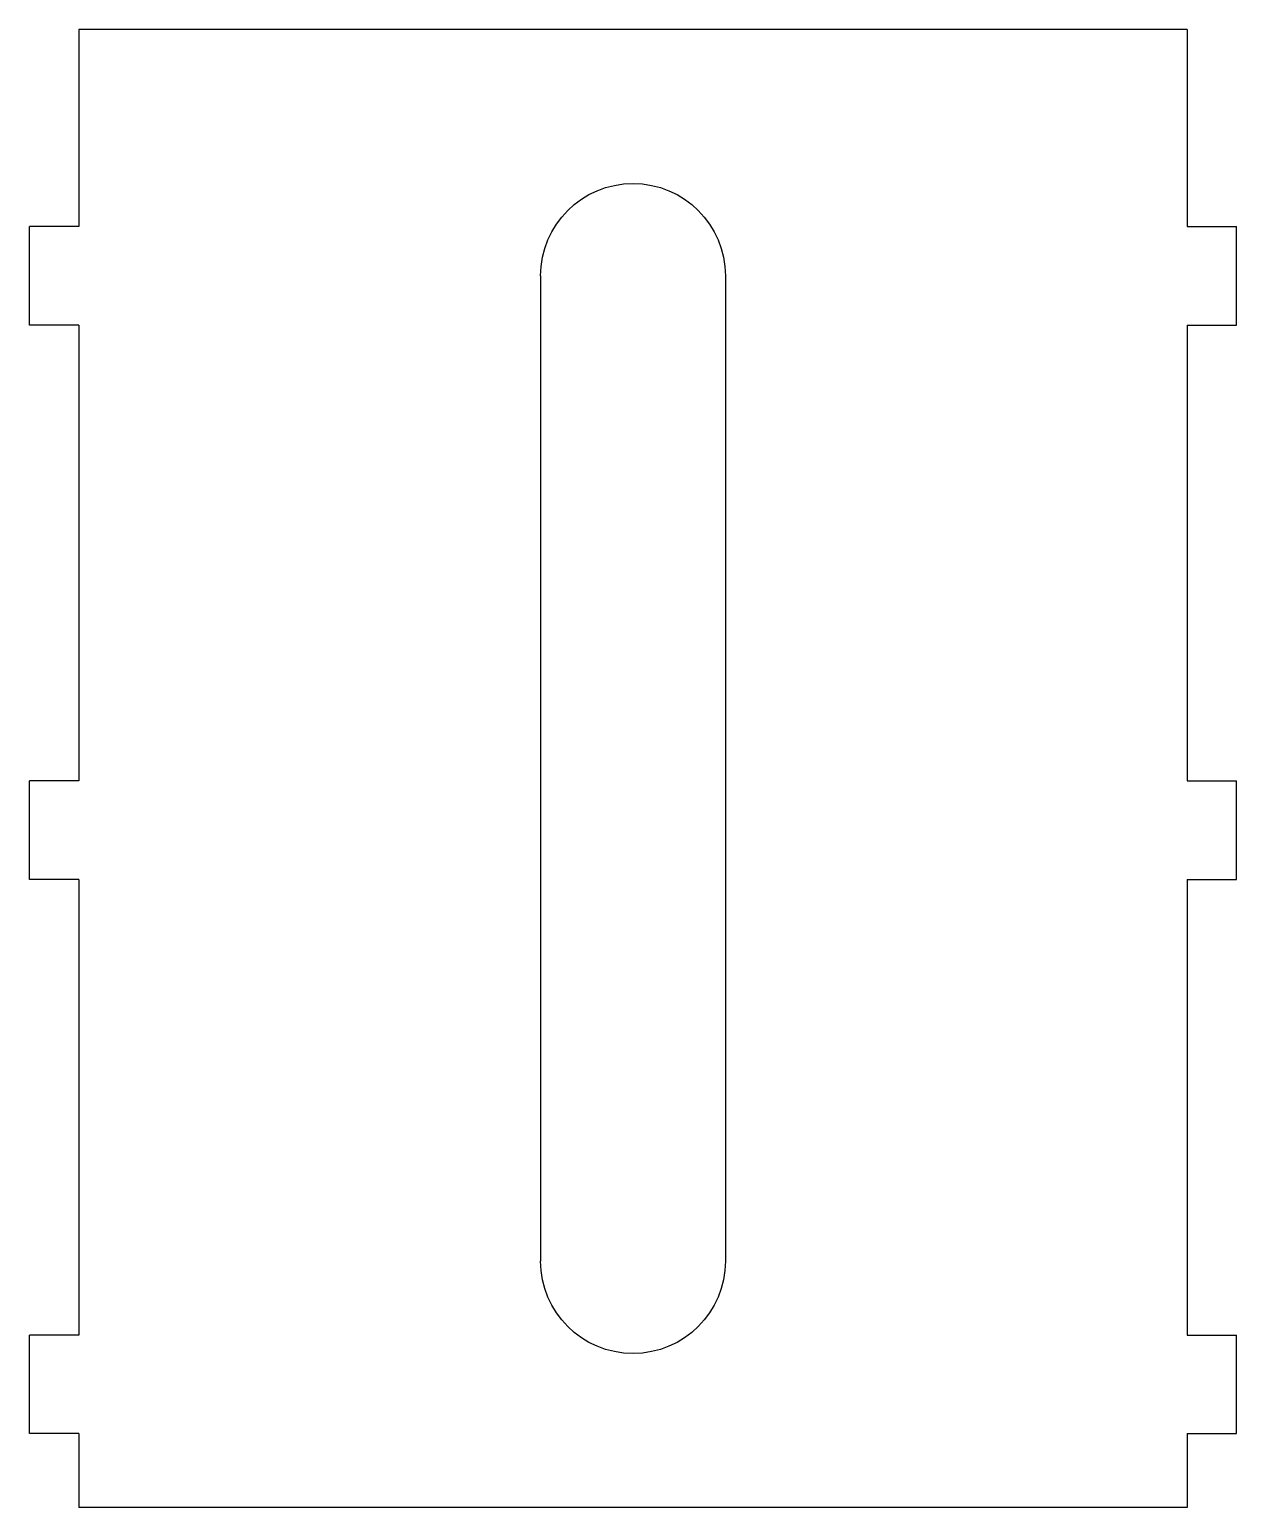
# Model space of a CAD drawing. Extents: x -2.45 to 2.45, y -3 to 3.
import ezdxf

# ---------------------------------------------------------------- set-up
doc = ezdxf.new("R2010")
doc.units = 0
doc.header["$MEASUREMENT"] = 0
doc.layers.add('VISIBLE', color=7, linetype='CONTINUOUS')

msp = doc.modelspace()

# ---------------------------------------------------------------- linework, layer by layer
at = {"layer": 'VISIBLE'}
for p, q in [((2.25, 3, 0.117), (-2.25, 3, 0.117)), ((-2.25, 3, 0.117), (-2.25, 2.2, 0.117)), ((2.25, 3, 0.117), (2.25, 2.2, 0.117)), ((-2.25, 2.2, 0.117), (-2.45, 2.2, 0.117)), ((-2.45, 1.8, 0.117), (-2.45, 2.2, 0.117)), ((2.25, 2.2, 0.117), (2.45, 2.2, 0.117)), ((2.45, 1.8, 0.117), (2.45, 2.2, 0.117)), ((-0.375, 2, 0.117), (-0.375, -2, 0.117)), ((0.375, 2, 0.117), (0.375, -2, 0.117)), ((-2.25, 1.8, 0.117), (-2.45, 1.8, 0.117)), ((-2.25, 1.8, 0.117), (-2.25, -0.05, 0.117)), ((2.25, 1.8, 0.117), (2.25, -0.05, 0.117)), ((2.25, 1.8, 0.117), (2.45, 1.8, 0.117)), ((-2.25, -0.05, 0.117), (-2.45, -0.05, 0.117)), ((-2.45, -0.45, 0.117), (-2.45, -0.05, 0.117)), ((2.25, -0.05, 0.117), (2.45, -0.05, 0.117)), ((2.45, -0.45, 0.117), (2.45, -0.05, 0.117)), ((-2.25, -0.45, 0.117), (-2.45, -0.45, 0.117)), ((-2.25, -0.45, 0.117), (-2.25, -2.3, 0.117)), ((2.25, -0.45, 0.117), (2.25, -2.3, 0.117)), ((2.25, -0.45, 0.117), (2.45, -0.45, 0.117)), ((-2.25, -2.3, 0.117), (-2.45, -2.3, 0.117)), ((-2.45, -2.7, 0.117), (-2.45, -2.3, 0.117)), ((2.25, -2.3, 0.117), (2.45, -2.3, 0.117)), ((2.45, -2.7, 0.117), (2.45, -2.3, 0.117)), ((-2.25, -2.7, 0.117), (-2.45, -2.7, 0.117)), ((-2.25, -2.7, 0.117), (-2.25, -3, 0.117)), ((2.25, -2.7, 0.117), (2.25, -3, 0.117)), ((2.25, -2.7, 0.117), (2.45, -2.7, 0.117)), ((2.25, -3, 0.117), (-2.25, -3, 0.117))]:
    msp.add_line(p, q, dxfattribs=at)
at = {"layer": 'VISIBLE', "extrusion": (0, 0, -1)}
for centre, start, end in [((0, 2, -0.117), 0, 180), ((0, -2, -0.117), 180, 0)]:
    msp.add_arc(centre, 0.375, start, end, dxfattribs=at)

doc.saveas('drawing.dxf')
